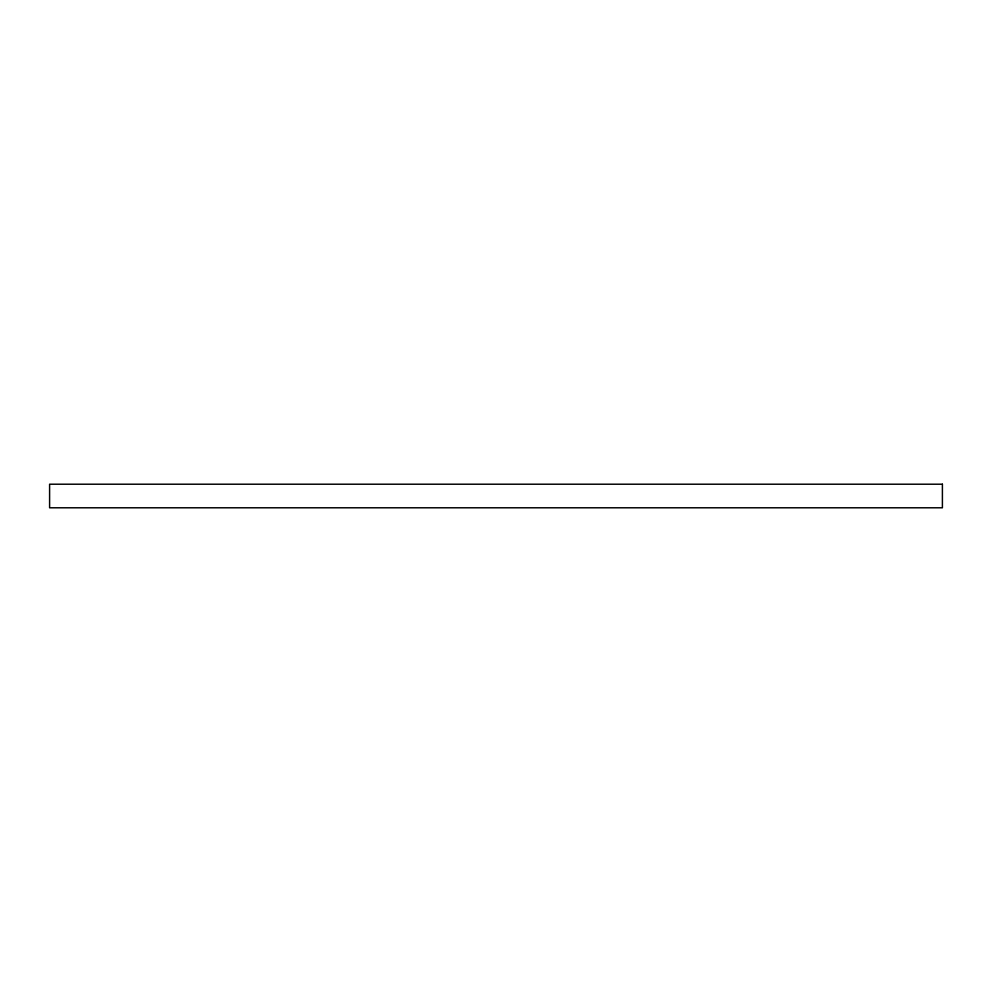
<?xml version="1.0" encoding="UTF-8"?>
<svg xmlns="http://www.w3.org/2000/svg" width="992" height="992" viewBox="0 0 992 992"><rect width="100%" height="100%" fill="white"/><g stroke="black" fill="none" stroke-linecap="round" stroke-linejoin="round"><path stroke-width="1.49" d="M942.4 484.208L49.6 484.208L49.6 507.792L942.4 507.792L942.4 484.208"/></g></svg>
